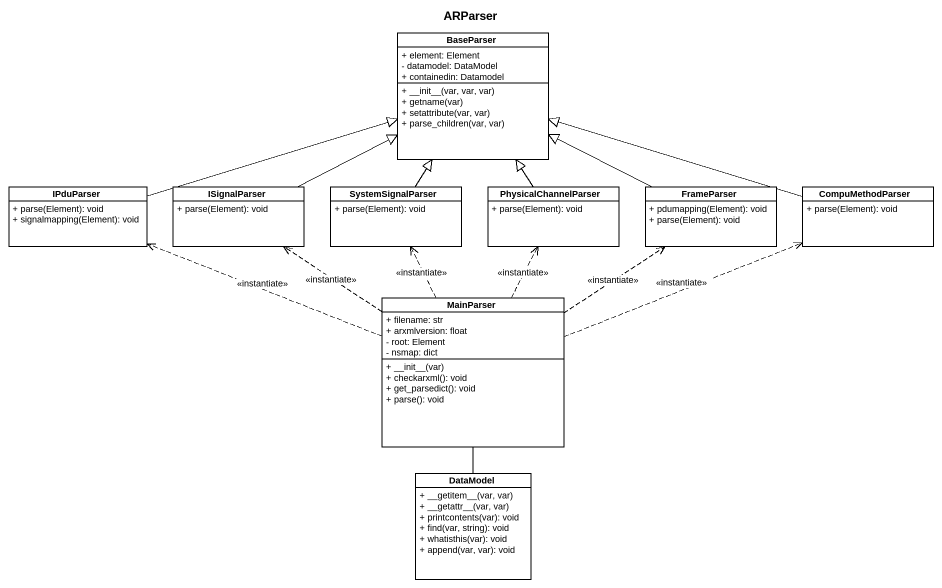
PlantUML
@startuml
title ARParser
hide circle
hide empty members
skinparam classAttributeIconSize 0
class BaseParser {
  + element: Element
  - datamodel: DataModel
  + containedin: Datamodel
  + ~__init~__(var, var, var)
  + getname(var)
  + setattribute(var, var)
  + parse_children(var, var)
}
class IPduParser {
  + parse(Element): void
  + signalmapping(Element): void
}
class ISignalParser {
  + parse(Element): void
}
class SystemSignalParser {
  + parse(Element): void
}
class PhysicalChannelParser {
  + parse(Element): void
}
class FrameParser {
  + pdumapping(Element): void
  + parse(Element): void
}
class CompuMethodParser {
  + parse(Element): void
}
class MainParser {
  + filename: str
  + arxmlversion: float
  - root: Element
  - nsmap: dict
  + ~__init~__(var)
  + checkarxml(): void
  + get_parsedict(): void
  + parse(): void
}
class DataModel {
  + ~__getitem~__(var, var)
  + ~__getattr~__(var, var)
  + printcontents(var): void
  + find(var, string): void
  + whatisthis(var): void
  + append(var, var): void
}
IPduParser -right-|> BaseParser
ISignalParser -right-|> BaseParser
SystemSignalParser -up-|> BaseParser
PhysicalChannelParser -up-|> BaseParser
FrameParser -left-|> BaseParser
CompuMethodParser -left-|> BaseParser
MainParser .left.> IPduParser : <<instantiate>>
MainParser .up.> ISignalParser : <<instantiate>>
MainParser .up.> SystemSignalParser : <<instantiate>>
MainParser .up.> PhysicalChannelParser : <<instantiate>>
MainParser .up.> FrameParser : <<instantiate>>
MainParser .right.> CompuMethodParser : <<instantiate>>
DataModel -up- MainParser
@enduml
